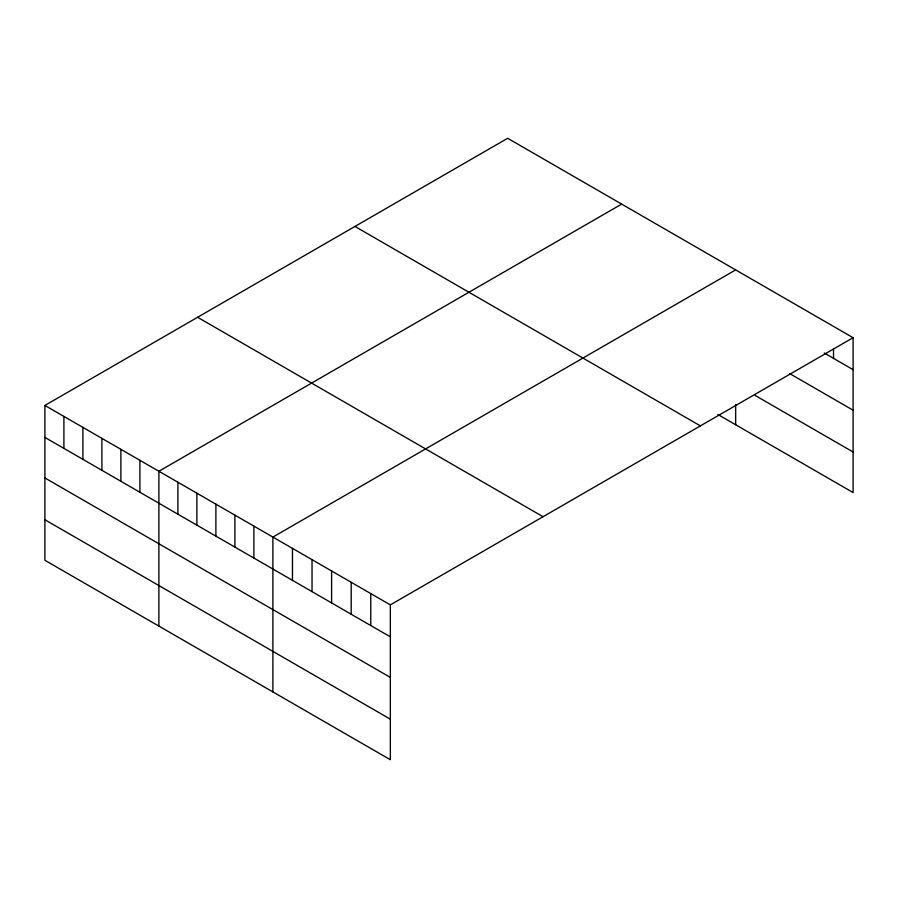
<?xml version="1.0" encoding="UTF-8"?>
<svg xmlns="http://www.w3.org/2000/svg" width="898" height="898" viewBox="0 0 898 898"><rect width="100%" height="100%" fill="white"/><g stroke="black" fill="none" stroke-linecap="round" stroke-linejoin="round"><path stroke-width="1.35" d="M44.9 405.447L390.338 604.882L390.338 759.719L44.9 560.285L44.9 405.447L507.662 138.281L853.1 337.715L853.1 492.553L717.839 414.461M621.663 204.093L158.89 471.259L158.89 626.097M735.653 269.905L272.891 537.083L272.891 691.92M390.338 604.882L853.1 337.715M824.319 353.037L853.1 369.662M789.769 373.647L853.1 410.218M755.229 395.49L853.1 451.997M354.957 226.442L700.384 425.877M197.616 317.286L543.043 516.72M44.9 437.405L390.338 636.839M44.9 477.949L390.338 677.395M44.9 519.74L390.338 719.175M833.524 348.637L833.524 358.358M735.653 404.47L735.653 424.743M370.762 593.589L370.762 625.536M351.185 582.286L351.185 614.232M331.609 570.982L331.609 602.928M312.033 559.679L312.033 591.636M292.467 548.375L292.467 580.332M253.887 526.105L253.887 558.062M234.894 515.138L234.894 547.095M215.89 504.171L215.89 536.117M196.887 493.204L196.887 525.15M177.894 482.237L177.894 514.184M139.897 460.292L139.897 492.25M120.893 449.326L120.893 481.272M101.901 438.359L101.901 470.305M82.897 427.392L82.897 459.338M63.904 416.414L63.904 448.371"/></g></svg>
